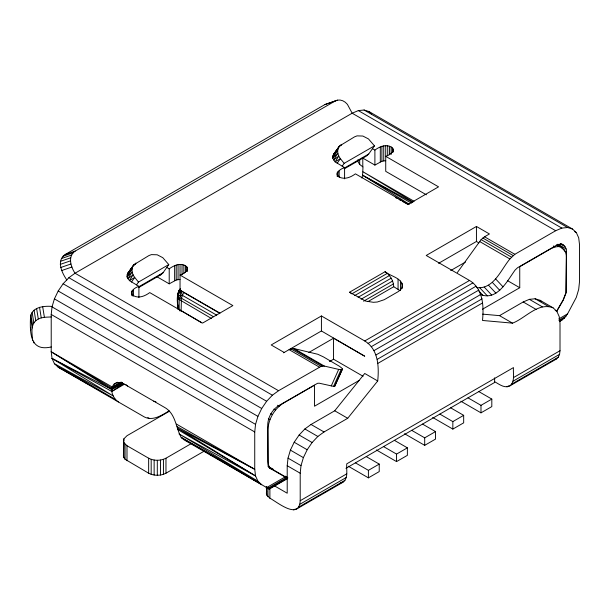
<?xml version="1.0" encoding="UTF-8"?>
<svg xmlns="http://www.w3.org/2000/svg" width="610" height="610" viewBox="0 0 610 610"><rect width="100%" height="100%" fill="white"/><g stroke="black" fill="none" stroke-linecap="round" stroke-linejoin="round"><path stroke-width="0.91" d="M180.529 288.461C175.848 294.264 177.342 302.499 178.143 309.346L177.533 305.968L178.318 307.699M66.841 279.99C61.999 273.021 56.059 260.851 65.072 254.568L324.886 104.569L337.467 100.154L340.09 100.04L342.744 100.742L345.237 102.213L347.41 104.356L352.168 113.216L555.687 230.717L561.848 228.094L567.59 227.522L572.523 229.047L576.313 232.555L578.692 237.816L579.5 244.465L579.5 281.789L578.692 289.376L576.313 297.383L567.559 313.86L564.448 318.023L560.094 321.226M319.388 367.136L289.079 349.637L292.51 348.478L294.043 348.577L317.825 354.28L323.346 356.85L339.335 366.213L341.409 367.777L342.408 368.936L342.271 369.622L338.687 369.393L324.352 366.076L321.142 366.335L278.549 390.713L75.03 273.219C70.76 266.921 67.474 256.177 75.228 251.076L335.042 101.077L337.467 100.154M201.628 322.804L179.18 309.499L179.18 299.502L180.331 295.919L180.812 290.787L177.533 295.964L177.952 307.798L180.072 311.054M169.092 410.911C161.848 415.151 153.125 421.266 144.517 417.049L58.194 367.205L54.412 363.697L52.025 358.436L51.217 351.787L51.217 314.463L52.025 306.883L54.412 298.877L58.194 290.993L63.127 283.772L68.869 277.71L75.03 273.219L352.168 113.216L358.329 110.593L364.071 110.021L369.004 111.546L572.523 229.047M179.264 291.618L179.439 289.994L177.647 294.371L180.331 295.919L181.422 298.206L181.124 310.963M118.386 401.959C113.041 398.376 108.946 389.523 114.108 384.117L116.968 382.623L120.505 382.661L124.394 384.216L164.235 407.213C175.84 413.374 175.619 427.412 181.208 437.462L261.713 484.706L257.923 481.199L255.544 475.937L254.736 469.288L254.736 431.964L255.544 424.377L257.923 416.371L261.713 408.494L266.646 401.273L272.388 395.211L278.549 390.713M274.843 486.078L287.211 493.216L287.211 465.72L288.027 458.133L290.406 450.127L294.188 442.242L299.121 435.029L304.863 428.96L311.031 424.468L334.722 410.789L364.727 373.465L377.712 380.968L347.715 418.285L324.017 431.964L317.856 436.463L312.114 442.524L307.181 449.745L303.391 457.622L301.012 465.628L300.204 473.215L300.204 500.718C299.098 520.551 277.07 501.954 269.894 498.217L266.722 495.046L266.303 486.658M361.814 177.968L362.622 175.238L362.988 166.965L359.694 164.448L357.94 161.635L357.94 159.759M180.545 288.827L179.332 289.933L178.288 294.744L177.952 297.794L179.18 299.502L211.464 318.489M296.399 509.129L342.95 482.251C348.699 478.034 346.175 469.837 346.754 463.844L513.467 367.594C512.88 373.587 515.412 381.784 509.663 386C504.325 388.547 499.163 384.163 494.702 381.761M509.663 386L556.206 359.13L558.272 357.216L559.568 354.341L560.01 350.719L560.01 323.216L559.202 316.567L556.823 311.306L553.041 307.798L540.048 300.295L535.115 298.778L529.373 299.342L523.205 301.965L499.514 315.644L482.64 314.135M177.853 304.832L178.028 308.607M51.217 346.968C30.37 351.756 29.806 333.8 30.5 317.429C31.316 306.929 44.21 305.671 52.384 306.472M32.62 340.555C32.216 334.021 30.248 325.694 35.776 320.723C40.016 316.986 45.933 317.2 51.217 316.964M176.427 424.08L254.736 469.288L177.38 428.098L255.544 475.937L178.997 433.923L257.923 481.199L181.208 437.462L184.205 439.955L269.3 489.09L287.691 478.492L269.269 467.855L270.916 468.808L269.185 467.214L268.095 464.82L267.729 424.468C268.087 416.988 272.258 409.767 278.549 405.719L317.535 383.316L319.144 383.187L333.548 386.366L334.814 386.206L334.959 385.528M138.905 297.588L138.905 286.342C135.405 287.295 127.681 292.289 133.491 295.713C138.92 298.717 145.21 295.964 149.732 292.594L202.558 323.094L232.867 305.587L180.041 275.087C183.541 274.134 191.266 269.14 185.455 265.716C180.026 262.712 173.736 265.464 169.214 268.842L166.782 267.439M204.312 451.08L165.966 473.215C160.643 475.96 153.972 475.96 148.649 473.215L125.05 459.254L123.822 457.546L123.411 455.716L123.822 438.887L126.994 435.715L169.42 411.224M344.589 178.837L344.589 167.59C341.089 168.543 333.365 173.537 339.175 176.969C344.604 179.965 350.895 177.213 355.416 173.842L408.242 204.342L438.552 186.843L385.726 156.343C389.218 155.382 396.95 150.395 391.14 146.964C385.711 143.96 379.42 146.713 374.898 150.09L372.466 148.688M266.303 493.216L266.722 491.386M402.547 285.465L402.028 287.752L400.495 289.887L398.063 291.717L384.208 299.716L377.346 302.003L373.381 302.301L365.725 301.119L349.568 292.213L385.078 271.717C390.53 276.475 403.096 277.946 402.547 287.287M178.288 294.744L179.18 299.502L181.422 298.206L183.663 292.434M359.099 380.465L314.493 406.214L314.493 385.215L283.101 403.34C274.286 409.013 268.446 419.123 267.942 429.592L267.942 461.564L268.308 464.584L269.391 466.97L271.114 468.571M179.439 289.994L177.647 294.371M331.238 385.985L338.687 369.393M333.548 386.366L340.998 369.774M335.332 384.696L342.408 368.936M334.814 386.206L342.271 369.622M457.37 272.517L481.107 239.593L484.538 236.794L489.433 233.965L476.44 226.462L426.215 255.468L469.517 280.463C483.173 288.66 483.951 306.373 482.502 320.463L512.507 323.147C525.431 318.321 537.936 302.049 553.041 307.798M556.495 311.458L563.121 299.983L565.928 292.762L566.293 257.344C566.736 251.251 562.245 246.737 556.907 244.671M556.724 311.413L563.32 299.99L566.141 292.747L566.507 251.968C566.705 248.178 564.372 244.862 560.864 243.527M138.905 286.342L129.434 280.623L126.994 276.879L127.703 273.41L133.895 264.709L148.87 255.598L151.371 254.622L157.189 254.789L162.794 257.679L168.779 264.587L163.03 272.769L160.971 274.683L138.851 287.455M344.589 167.59L335.119 161.871L332.679 158.127L333.388 154.658L339.579 145.958L354.555 136.846L357.056 135.87L362.874 136.045L368.478 138.927L374.464 145.843L368.714 154.017L366.648 155.931L344.536 168.703M134.833 264.58L135.877 263.093L134.208 265.228M131.47 282.049L134.719 277.428C131.851 273.913 130.753 268.408 133.895 264.709L127.703 273.41L132.553 266.844L126.987 275.14L131.951 269.361L126.994 276.879L132.134 272.09L127.825 278.8L133.071 274.843L129.434 280.623L134.719 277.428L138.47 282.087L136.472 284.939M340.517 145.828L341.562 144.341L340.449 145.767M337.155 163.297L340.403 158.676C337.536 155.161 336.438 149.656 339.579 145.958L333.388 154.658L338.237 148.093L332.671 156.389L337.635 150.609L332.679 158.127L337.818 153.339L333.51 160.056L338.756 156.091L335.119 161.871L340.403 158.676L344.154 163.343L342.157 166.187M476.479 287.584C493.673 289.758 501.008 269.483 509.884 258.968L514.848 254.294L555.687 230.717M480.116 294.348C496.967 301.592 507.337 280.707 515.092 270.055L517.577 267.714L555.687 245.716L558.486 244.526L561.093 244.267L563.335 244.961M128.634 272.342L131.981 268.072M334.318 153.59L338.222 148.611M58.194 367.205L115.389 399.466L54.412 363.697L113.178 395.921L52.025 358.436L111.836 391.467L123.403 383.568M120.323 382.31L112.202 386.999L51.217 351.787L111.859 388.173L121.276 382.051M122.511 382.737L111.691 389.401L52.025 358.436M138.47 282.087L168.779 264.587M344.154 163.343L374.464 145.843M138.455 286.959L163.03 272.769M344.139 168.207L368.714 154.017M156.534 276.521L169.214 283.841L176.214 280.013L180.041 279.418M362.218 157.769L374.898 165.089L381.898 161.261L385.726 160.674M114.108 384.117L117.356 382.241M111.836 391.467L124.577 384.117M399.893 290.589L393.732 286.715C393.534 281.622 390.995 276.81 387.319 273.349L351.81 293.852L349.568 292.213M354.707 295.591L389.409 275.552M377.712 380.968C379.161 366.869 378.383 349.156 364.727 340.967L321.424 315.965L271.191 344.963L284.184 352.466M358.116 297.284L391.201 278.183M361.105 299.213L392.573 281.042M363.583 301.195L393.442 283.955M367.914 301.622L393.732 286.715M283.543 352.832L321.424 330.963L364.727 356.217L333.548 338.214L308.843 352.481M438.559 263.337L476.44 241.468L478.88 242.871M450.691 270.581L465.506 262.025M364.727 340.967L469.517 280.463M329.43 361.593L333.548 359.214L363.08 376.271M123.411 440.717L123.822 442.547L126.994 445.719L148.649 458.217C153.972 460.962 160.643 460.962 165.966 458.217L191.258 443.615M368.082 343.415L472.872 282.918M371.215 346.724L476.006 286.227M373.907 350.659L478.697 290.162M375.973 354.959L480.764 294.462M377.27 359.328L482.06 298.831M377.712 363.469L482.502 302.964M482.434 309.255L519.743 287.714L519.743 266.715L551.135 248.59L555.062 246.92L558.714 246.562L561.856 247.53M266.677 487.573L285.045 476.967M558.775 318.931L567.559 313.86M267.912 488.282L286.281 477.676M558.851 320.311L566.042 316.163M268.72 488.755L287.096 478.149L287.668 478.484M559.652 320.784L564.448 318.023M268.987 488.907L287.363 478.301M559.789 321.371L562.184 319.991M345.931 468.32L494.626 382.47L494.626 377.842M300.204 500.718L346.754 473.84M513.467 377.59L560.01 350.719M299.762 504.348L346.312 477.47M513.025 381.219L559.568 354.341M293.707 509.96L295.339 509.014M298.465 507.215L345.016 480.337M506.971 386.831L508.603 385.894M511.721 384.087L558.272 357.216M355.416 462.845L368.402 470.341L379.229 464.096L379.229 471.591L368.402 477.843L348.272 466.215M383.56 446.596L396.553 454.092L407.373 447.839L407.373 455.342L396.553 461.595L376.416 449.966M411.704 430.34L424.697 437.843L435.525 431.59L435.525 439.093L424.697 445.346L404.56 433.718M439.848 414.091L452.841 421.594L463.669 415.341L463.669 422.844L452.841 429.089L432.711 417.469M468 397.842L480.985 405.345L491.812 399.092L491.812 406.595L480.985 412.84L460.855 401.22M111.859 388.173L122.397 382.592M123.296 383.377L111.691 389.401L51.217 351.787M324.886 104.569L335.042 101.077M65.072 254.568L75.228 251.076M63.021 256.238L73.169 252.746M61.465 258.533L71.622 255.041M60.535 261.309L70.684 257.816M60.276 264.366L70.432 260.874M60.71 267.508L70.867 264.016M61.816 270.504L71.972 267.012M180.331 295.919L182.283 295.293L216.725 315.179M159.172 275.24L160.971 274.683M554.414 359.679L556.206 359.13M340.258 483.082L342.95 482.251M153.705 401.136L155.946 401.83M84.325 382.295L85.972 382.805M210.336 455.045L211.983 455.556M252.342 479.3L254.805 480.055M409.325 204.266L362.622 175.238L412.657 202.429M395.615 197.632L397.278 198.547M398.94 199.462L400.602 200.377M402.264 201.292L408.082 204.502M177.06 426.619L254.736 469.288M362.622 175.238L411.422 203.183M364.071 110.021L567.59 227.522M574.658 231.609L576.313 232.555M358.329 110.593L561.848 228.094M560.117 243.695L565.058 246.554M557.898 244.183L566.141 248.941M556.244 245.129L558.714 246.562M561.787 248.331L564.265 249.764M564.036 250.542L566.507 251.968M553.407 245.967L555.062 246.92M426.359 194.803L385.726 171.341L385.726 145.668M484.538 236.794L514.848 254.294M482.784 238.007L513.094 255.506M481.107 239.593L511.416 257.092M414.091 201.292L362.988 171.791L413.008 201.994M479.567 241.468L509.884 258.968M507.436 280.608L519.743 287.714M535.115 298.778L548.108 306.273M555.199 310.368L556.823 311.306M529.373 299.342L542.359 306.845M523.205 301.965L536.198 309.468M499.514 315.644L512.507 323.147M478.82 391.589L491.812 399.092M450.676 407.846L463.669 415.341M294.043 348.577L324.352 366.076M292.51 348.478L322.82 365.977M422.532 424.095L435.525 431.59M290.825 348.836L321.142 366.335M219.867 313.082L180.041 290.093L180.041 264.42M179.332 289.933L219.745 313.265M181.422 298.206L213.401 316.674M394.388 440.344L407.373 447.839M334.722 410.789L347.715 418.285M68.869 277.71L272.388 395.211M277.527 405.246L279.174 406.199M311.031 424.468L324.017 431.964M366.236 456.593L379.229 464.096M63.127 283.772L266.646 401.273M273.875 409.112L275.522 410.057M304.863 428.96L317.856 436.463M58.194 290.993L261.713 408.494M270.733 413.702L272.38 414.655M299.121 435.029L312.114 442.524M268.324 418.719L269.971 419.672M54.412 298.877L257.923 416.371M294.188 442.242L307.181 449.745M52.025 306.883L255.544 424.377M290.406 450.127L303.391 457.622M51.217 314.463L254.736 431.964M288.027 458.133L301.012 465.628M287.211 465.72L300.204 473.215M267.744 466.025L269.391 466.97M271.32 468.083L272.967 469.037M285.343 476.181L287.813 477.607M268.636 467.138L287.226 477.874M147.803 417.614L149.45 418.567M177.655 429.47L255.544 475.937M127.566 386.046L125.973 384.628M385.078 271.717L387.319 273.349M369.004 111.546L371.528 113.887M540.048 300.295L541.306 301.47M495.549 278.831L502.998 286.814M492.354 282.392L499.803 290.375M488.488 285.198L495.938 293.189M484.218 287.058L491.668 295.049M479.834 287.851L487.291 295.835M478.743 290.848L483.089 295.499M180.812 290.787L182.283 295.293M30.5 327.425L30.912 329.995M42.692 306.769L44.4 317.33M39.536 307.28L41.244 317.84M36.6 308.439L38.3 319M34.069 310.162L35.776 320.723M32.132 312.343L33.84 322.904M30.912 314.813L32.62 325.374M30.5 317.429L32.2 327.989M33.55 341.142L33.84 342.904M480.985 405.345L480.985 412.84M476.44 226.462L476.44 241.468M452.841 421.594L452.841 429.089M424.697 437.843L424.697 445.346M402.028 283.177L402.028 288.629M400.495 281.042L400.495 290.139M398.063 279.212L398.063 289.216M396.553 454.092L396.553 461.595M393.381 150.09L393.381 151.966M393.114 148.947L393.114 151.76M392.352 147.879L392.352 152.569M391.14 146.964L391.14 154.467M389.554 146.263L389.554 154.704M387.708 145.821L387.708 155.199M383.743 145.821L383.743 160.819M381.898 146.263L381.898 161.261M380.312 146.964L380.312 161.963M374.898 150.09L374.898 165.089M368.402 470.341L368.402 477.843M362.79 157.471L362.79 166.85M359.694 159.759L359.694 164.448M339.175 170.716L339.175 177.281M337.955 171.631L337.955 176.321M337.193 172.699L337.193 176.442M333.548 338.214L333.548 359.214M321.424 315.965L321.424 330.963M269.894 487.908L269.894 498.217M267.942 487.375L267.942 496.753M266.722 486.704L266.722 495.046M187.438 267.698L187.438 271.45M186.668 266.631L186.668 271.32M185.455 265.716L185.455 272.281M183.869 265.014L183.869 273.448M182.024 264.572L182.024 274.881M178.059 264.572L178.059 279.571M176.214 265.014L176.214 280.013M174.628 265.716L174.628 280.714M169.214 268.842L169.214 283.841M165.966 458.217L165.966 473.215M163.434 459.338L163.434 474.344M160.476 460.047L160.476 475.045M157.304 460.291L157.304 475.289M154.139 460.047L154.139 475.045M151.181 459.338L151.181 474.344M148.649 458.217L148.649 473.215M133.491 289.468L133.491 296.025M132.271 290.383L132.271 296.002M131.508 291.443L131.508 295.194M126.994 445.719L126.994 460.718M125.05 444.255L125.05 459.254M123.822 438.887L123.822 440.763M123.822 442.547L123.822 457.546"/></g></svg>
